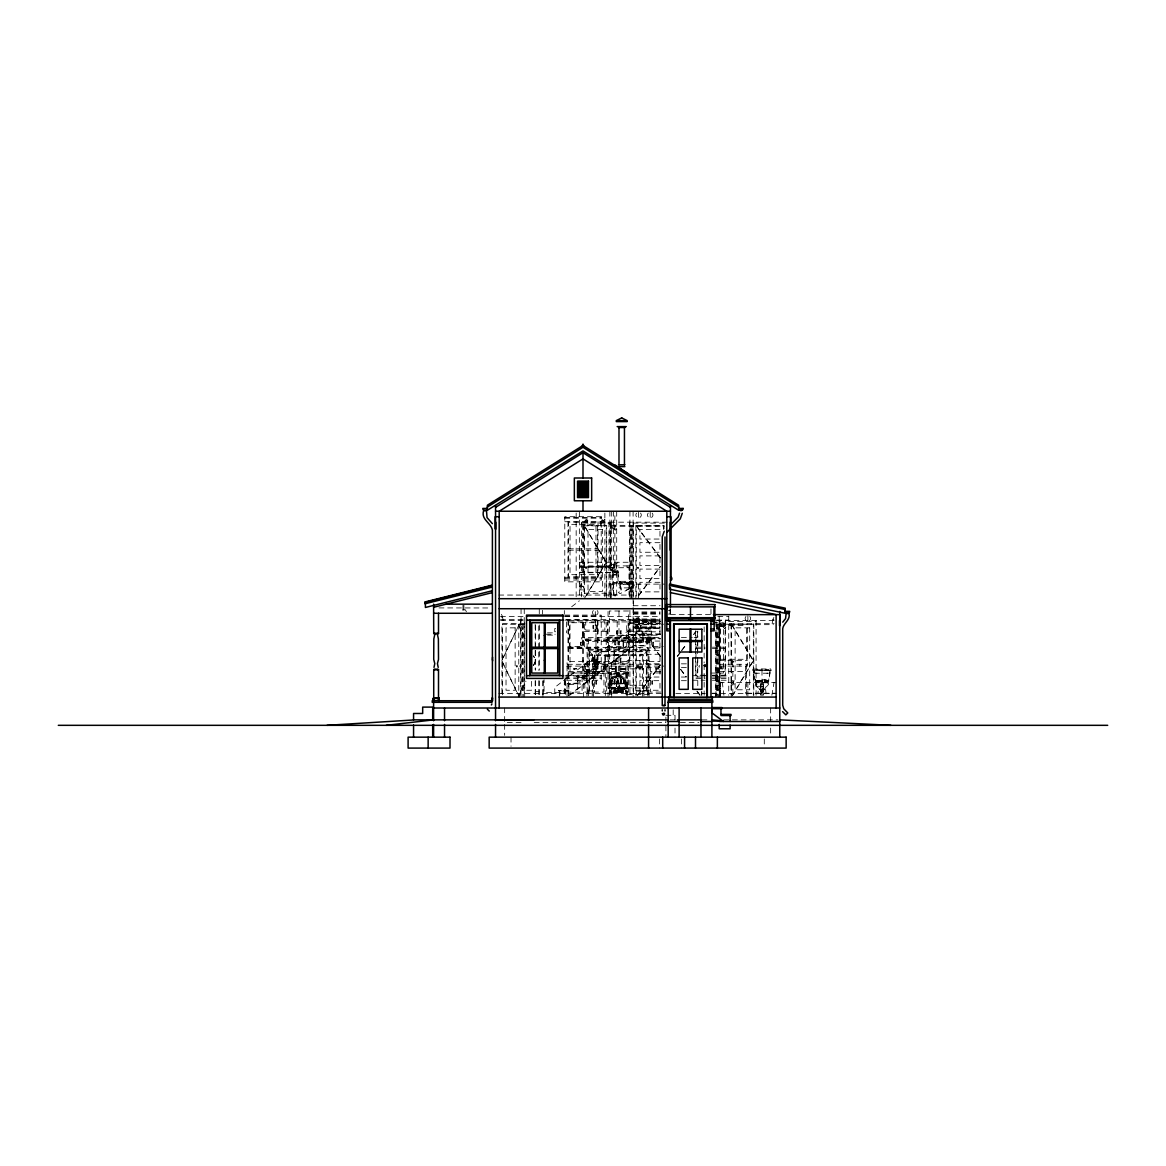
<?xml version="1.0" encoding="UTF-8"?>
<svg xmlns="http://www.w3.org/2000/svg" width="1166" height="1166" viewBox="0 0 1166 1166"><rect width="100%" height="100%" fill="white"/><g stroke="black" fill="none" stroke-linecap="round" stroke-linejoin="round"><path stroke-width="0.75" stroke-dasharray="5 3.75" d="M584.647 666.107L584.647 664.285M604.134 664.285L604.134 673.394L584.647 673.394M617.601 571.865L612.966 571.194C608.054 586.265 622.221 587.97 617.805 571.865M619.102 581.951L620.531 581.324L619.219 581.572M760.451 690.33L761.223 692.385M760.451 687.823L761.019 684.223M763.176 691.015L761.398 692.094L760.8 689.893L762.579 689.412L763.526 690.636L763.526 689.033M761.223 693.857L761.223 691.015M761.223 689.572L760.451 690.636M761.981 691.54L761.981 690.52M761.981 684.836L761.981 680.798M761.981 681.469L762.783 679.705M761.996 670.712L761.996 668.978M762.753 689.412L762.753 688.334M763.176 690.447L760.8 690.724M763.526 691.088L762.753 692.385L764.226 689.135L763.526 690.068M763.526 685.346L762.958 684.223M767.898 680.623L765.77 679.705L756.078 680.623M769.779 670.246L754.387 669.575M770.391 670.712L753.6 670.246L754.038 678.073L756.064 681.265M610.503 690.636L611.086 689.645M584.938 639.012L586.76 641.358L649.389 641.358L651.211 639.012M631.17 597.444L631.404 589.107L634.217 585.419L633.794 583.262L612.806 583.262L612.806 584.137M626.725 694.732L626.929 688.552L626.754 694.732A2.828 2.828 0 0 0 626.754 695.227M600.446 525.822L601.058 522.12L603.624 522.12L604.221 525.822M772.154 623.664L772.767 619.962L774.093 619.962M610.226 694.426L610.503 690.578M770.056 670.246L768.583 680.725L755.524 680.871L755.787 685.331L758.512 688.523L757.856 693.814M594.048 660.393L594.383 654.855L594.733 660.393M763.293 682.518L762.753 695.636M586.104 519.905L584.895 522.222M637.569 617.747L635.82 623.664L660.539 623.752M581.732 583.947L581.411 585.521C577.972 586.746 585.798 586.746 582.344 585.521L582.125 583.641M618.869 674.021L618.65 675.114L617.28 675.114L617.047 674.021L619.19 674.196M763.176 690.928L766.558 686.264L767.549 682.766L756.428 682.766L757.419 686.264L760.8 690.928M622.25 689.616L622.484 691.904L622.848 689.529M609.308 680.215L609.25 687.634L627.016 687.634L627.366 686.876M519.278 624.204L501.657 660.641L519.278 697.079M518.185 696.889L525.808 681.133M533.43 665.378L535.719 660.641L533.605 655.89M518.287 697.079L525.939 681.236M533.605 665.392L535.908 660.641L533.43 655.919M632.074 529.466L632.074 539.042M630.937 539.042L630.937 529.466M632.074 542.686L632.074 552.247M630.937 552.247L630.937 542.686M632.074 555.89L632.074 565.452M630.937 565.452L630.937 555.89M632.074 569.095L632.074 578.657M630.937 578.657L630.937 569.095M632.074 582.3L632.074 591.876M630.937 591.876L630.937 582.3M718.154 627.847L718.154 637.423M717.017 637.423L717.017 627.847M718.154 641.067L718.154 650.628M717.017 650.628L717.017 641.067M718.154 654.272L718.154 663.833M717.017 663.833L717.017 654.272M718.154 667.477L718.154 677.038M717.017 677.038L717.017 667.477M718.154 680.682L718.154 690.257M717.017 690.257L717.017 680.682M771.863 695.271L774.049 682.533M618.301 572.331C619.918 569.78 611.203 568.454 612.5 572.331M732.161 664.285L732.846 661.049L733.531 664.285M733.531 661.384L732.161 661.384M763.526 685.885L762.753 686.818M618.694 676.295L617.907 676.251A8.672 8.672 0 0 0 612.471 678.364L611.669 687.357M584.37 598.479L606.101 562.26L584.37 526.041M586.309 595.68L606.233 562.478M731.476 696.86L753.207 660.641L731.476 624.422M732.525 695.577L753.338 660.86M612.325 688.946L611.552 689.31M617.003 574.036C615.531 571.267 615.998 575.421 617.062 573.264M629.975 583.087L633.4 582.417M612.048 678.86L611.931 677.723A9.547 9.547 0 0 1 617.965 675.405A9.561 9.561 0 0 1 624.014 677.694L624.189 677.898A3.163 3.163 0 0 1 625.107 680.128L625.122 687.357L610.795 687.357L610.795 680.128A3.163 3.163 0 0 1 611.713 677.869L612.339 678.495A2.303 2.303 0 0 0 611.684 680.142L611.684 683.815L625.122 683.815M638.458 595.607L660.218 566.618M638.618 595.782L660.481 566.632M637.379 695.432L660.218 664.999M637.525 695.621L660.481 665.014M677.227 656.269L680.507 651.896M681.6 650.439L685.972 644.609M693.624 634.406L695.81 631.491M677.49 656.298L680.755 651.954M681.848 650.497L686.191 644.696M693.814 634.552L695.985 631.651M608.054 673.059L609.148 671.689M583.452 664.226L604.906 663.877L605.227 669.692A1.72 1.676 -90 0 1 603.449 671.499M614.876 680.915L613.972 680.915L613.972 684.107L614.876 684.107L614.701 679.661A3.411 3.411 0 0 0 612.835 678.714L611.917 677.723L613.097 678.51A3.658 3.658 0 0 1 614.876 679.501L614.89 679.326A3.775 3.775 0 0 1 615.561 677.854L615.575 677.548A3.104 3.104 0 0 0 614.497 677.461L617.106 676.674L615.138 677.067A8.439 8.439 0 0 1 617.251 676.557L617.499 676.542M763.176 690.33L760.8 690.33M608.914 671.689L607.705 673.059L628.401 673.059L627.235 671.689M631.039 587.883L633.24 584.385L620.05 584.385L621.755 590.142L618.432 592.43L620.064 593.713L631.039 587.883L619.015 587.883M632.992 583.262L632.803 584.385M617.237 676.295L618.009 676.251A8.672 8.672 0 0 1 623.446 678.364L623.999 677.708L623.081 678.714A3.411 3.411 0 0 0 621.216 679.661L621.259 684.107L620.356 684.107L620.356 680.915L621.259 680.915M633.692 583.087L619.321 582.417M767.286 681.644L767.082 682.766M642.553 696.394L642.67 655.642L649.039 649.258L587.096 649.258L593.479 655.642L593.596 696.394M746.517 659.737L746.517 625.122M720.092 659.737L720.092 625.122M768.088 681.644L767.898 680.798M724.596 628.561L725.646 627.556M649.039 640.265L650.366 639.012M593.028 660.058L592.241 660.772L593.99 662.346L594.791 661.632L592.43 659.839L592.328 660.685M613.68 586.454C610.314 590.171 615.998 592.372 615.386 596.059M613.287 678.189L614.424 677.329M571.661 606.743L579.356 600.811M629.917 629.421L554.768 687.401L554.768 697.079M568.425 695.708L633.604 645.425L646.285 645.425L646.285 638.385L660.277 638.385M569.722 695.271L633.765 645.877L647.203 645.877L647.203 638.851M622.848 677.898L622.819 678.51A3.658 3.658 0 0 0 621.055 679.501L621.026 679.326A3.775 3.775 0 0 0 620.356 677.854L620.341 677.548A3.119 3.119 0 0 1 621.405 677.49L618.811 676.674L620.778 677.067A8.439 8.439 0 0 0 618.665 676.557L618.417 676.542M602.385 671.631L604.644 663.833M600.927 522.222L602.093 519.584M620.837 683.422L620.837 679.749A3.556 3.556 0 0 0 620.166 677.985L618.782 678.495A3.119 3.119 0 0 0 618.082 679.763L618.082 683.422M626.958 673.059L626.958 687.634L627.789 688.538L608.492 688.538L609.308 687.634L609.308 673.059M626.157 590.142L630.893 587.883M602.37 671.645L586.396 671.645M622.994 678.481L621.42 677.475M753.688 671.66L754.941 672.418L753.688 671.543M699.6 665.538L698.798 666.34L699.6 667.141M438.955 607.909L490.216 607.967M643.574 690.928L643.574 654.724L589.836 654.738L590.739 655.642L642.67 655.642M767.243 680.798L765.246 681.469M767.986 681.469L768.554 684.34L765.464 688.523L766.12 693.814M564.781 517.631L601.219 517.631M564.781 518.2L601.219 518.2M604.862 519.424L604.702 522.528M604.833 519.57L602.516 521.1L604.862 522.528M564.781 521.727L601.219 521.727M588.13 525.822L587.591 522.091L584.953 522.12L584.355 525.822L606.233 525.822L606.233 596.875M609.876 522.179L667.258 522.179M581.63 523.097L608.958 523.097M610.328 523.097L610.328 561.356M633.094 523.097L666.354 523.097M610.78 524.919L610.78 526.74M611.246 525.37L664.066 525.37L664.066 528.941M629.917 525.822L633.094 525.822M611.246 526.289L664.081 526.289M611.013 527.426L614.701 528.213M611.013 527.877L614.38 528.533M610.78 528.49L611.013 526.813M582.548 537.103L583.452 537.103M568.425 548.822L597.575 548.822M568.425 550.192L597.575 550.192M582.548 561.925L583.452 561.925M579.356 562.26L628.999 562.26L628.999 595.054M611.698 564.548L614.876 564.548M579.356 565.904L629.917 565.904M579.356 566.589L614.876 566.589M584.37 566.822L606.233 566.822M579.356 567.274L614.876 567.274M609.876 567.725L629.917 567.725M610.78 569.358L613.054 569.358L610.78 570.043M613.957 571.194L615.4 571.194M612.5 571.865L618.009 571.865L617.936 582.781L612.675 582.577L612.675 571.865M579.356 572.287L618.242 572.331M579.356 572.739L614.876 572.739L614.876 513.025M613.986 574.838L615.473 574.838M617.339 574.838L612.922 574.838M564.781 577.301L601.219 577.301M564.781 578.657L601.219 578.657M564.781 580.027L601.219 580.027M620.676 581.324L631.17 581.324L633.604 582.242L619.321 582.242M624.451 583.087L627.41 583.087M609.876 584.122L664.562 584.122M579.385 586.44L581.703 584.909L579.356 583.466L579.356 586.585M584.37 593.232L606.233 593.232M498.742 595.054L633.561 595.054M633.109 605.722L660.073 605.722M668.395 610.488L669.998 610.488M633.109 611.946L660.073 611.961M633.109 612.762L660.073 612.762M633.109 613.433L660.073 613.433M633.109 614.118L660.073 614.118M668.395 614.059L669.998 614.059M501.438 614.322L502.677 616.829L501.657 616.96M670.45 614.642L714.248 614.642M564.781 615.094L601.219 615.094L601.219 680.23L564.781 680.23M564.781 616.012L601.219 616.012M500.505 616.464L525.181 616.464M564.781 616.581L660.029 616.464M717.819 616.581L728.75 616.581M501.22 616.858L502.546 616.858L503.158 620.56M773.874 617.426L772.635 619.933L773.656 620.064M633.109 618.986L660.073 618.986M500.505 619.656L525.181 619.656M565.976 619.656L660.029 619.656M633.109 619.787L660.073 619.787M564.781 620.108L601.219 620.108M636.359 620.064L639.07 620.064L637.86 617.747M716.726 620.108L728.75 620.108M633.109 620.472L660.073 620.472L565.233 620.56M500.564 620.56L524.7 620.56L524.7 697.079M716.536 620.56L774.778 620.56M633.109 621.143L660.073 621.143M633.561 621.478L660.889 621.478M719.189 621.478L719.641 697.079M728.75 621.478L756.078 621.478M659.854 621.93L651.313 621.93L651.313 646.532L663.279 646.532M633.109 622.44L660.073 622.44M629.917 622.746L633.561 622.746M712.776 622.731L723.518 622.731L723.518 647.203M720.092 623.3L720.092 625.122M629.917 623.548L660.073 623.548M524.991 623.752L501.934 623.752L501.934 697.079M719.641 623.752L719.218 697.079L719.189 614.642M720.544 623.752L774.107 623.664M524.248 624.204L502.386 624.204L502.386 697.079M636.286 695.3L636.286 624.204L663.614 624.204M715.997 624.204L753.338 624.204L753.338 695.3M633.109 624.787L660.073 624.787M720.544 624.67L773.379 624.67M597.575 625.34L596.657 625.34L596.657 628.532L597.575 628.532M593.246 625.574L593.246 628.314M597.342 625.574L597.342 628.314M636.971 625.574L637.423 628.314M641.067 625.574L640.615 628.314M720.559 625.574L746.065 625.574M720.326 625.807L724.013 626.594M720.326 626.259L723.692 626.914M633.109 626.812L660.073 626.812M720.092 626.871L720.326 625.195M633.109 627.497L660.073 627.497M633.109 628.183L660.073 628.183M636.315 628.372L659.635 628.372M555.672 628.532L554.754 628.532L554.754 631.724L555.672 631.724M616.931 631.039L616.931 633.779M621.026 631.039L621.026 633.779M584.37 631.491L606.233 631.491M628.095 631.491L649.958 631.491M633.109 631.826L660.073 631.826M547.466 632.861L555.439 632.861M660.335 633.838L627.629 634.523L660.466 634.523M546.111 634.231L555.22 634.231M547.554 635.135L554.535 635.135M643.457 635.208L660.466 635.208M582.548 635.485L583.452 635.485M622.178 635.397L636.315 635.397M608.054 636.957L629.917 636.957M681.381 637.423L692.312 637.423M694.134 637.423L697.778 637.423L697.778 631.039M633.109 638.851L660.568 638.851M586.032 640.149L650.103 640.149M586.032 640.513L650.103 640.513M643.457 640.863L622.178 640.863L643.457 641.548M615.109 641.97L615.109 644.711M619.204 641.97L619.204 644.711M623.533 642.233L643.457 642.233L643.457 634.523M580.945 642.422L580.945 645.162M628.095 642.422L649.958 642.422M653.368 642.422L653.368 645.162M568.425 647.203L597.575 647.203M695.956 647.203L705.066 647.203M712.353 647.203L725.106 647.203M567.973 647.888L584.37 647.888L584.37 620.56M659.796 647.888L649.958 647.888L649.958 620.56M568.425 648.573L597.575 648.573M623.533 648.573L613.068 647.888M695.956 648.573L705.066 648.573M712.353 648.573L725.106 648.573M588.014 650.176L648.136 650.176M614.424 654.913L603.959 655.598M605.314 656.283L614.424 656.283L614.424 648.573M616.931 658.367L616.931 661.107M720.559 659.286L746.065 659.286M582.548 660.306L583.452 660.306M649.039 660.641L627.177 660.641L627.177 697.079M719.189 660.641L747.421 660.641M627.177 661.559L567.055 661.559L567.055 664.285M649.039 661.559L659.971 661.559M594.849 661.953L605.314 661.953M594.849 662.623L605.314 662.623M596.205 663.308L605.314 663.308M593.479 663.512L595.301 663.716M681.381 663.833L686.847 663.833M659.971 664.285L566.151 664.285L566.151 666.107L663.804 666.107M719.189 664.285L747.421 664.285M719.189 666.107L747.421 666.107L747.421 624.204M642.466 666.981L635.178 666.981L635.178 667.885L642.466 667.885M681.381 667.477L686.847 667.477M720.092 667.739L722.366 667.739L720.092 668.424M609.876 668.614L615.342 668.614M596.205 668.978L585.74 669.663L596.205 669.663M629.917 668.847L646.314 668.847L646.314 685.244L629.917 685.244M765.406 669.575L766.907 669.575M767.607 669.575L768.598 669.575M587.096 670.333L596.205 670.333L596.205 662.623M568.425 671.572L582.082 671.572L582.082 666.107M584.822 671.572L603.944 671.572L603.944 666.107M660.656 671.572L650.409 671.572L650.409 666.107M720.092 671.572L745.599 671.572M595.753 672.199L593.028 671.864M754.825 672.447L754.358 672.01M568.425 672.942L582.082 672.942L582.082 692.079L568.425 692.079M584.822 672.942L603.944 672.942L603.944 692.079L584.822 692.079L584.822 666.107M660.656 672.942L650.409 672.942L650.409 692.079L660.656 692.079M710.983 673.059L723.518 673.059L723.518 648.573M754.504 673.219L769.502 673.219M756.268 673.219L757.04 673.219M766.951 673.219L767.724 673.219M769.021 673.219L770.056 673.219M627.25 673.802L609.031 673.802L609.031 673.059M609.935 674.196L617.412 674.021M618.84 674.196L626.958 674.196M568.425 675.216L597.575 675.216L597.575 620.56M705.066 675.216L695.956 675.216L695.956 631.068M712.353 675.216L725.106 675.216L725.106 620.56M564.781 675.682L601.219 675.682M692.312 675.682L706.115 675.682M712.353 675.682L728.75 675.682M587.096 676.003L576.631 676.688L587.096 676.688M564.781 677.038L601.219 677.038M681.381 677.038L686.847 677.038M695.956 677.038L705.066 677.038M712.353 677.038L728.75 677.038M577.986 677.373L587.096 677.373M564.781 678.408L601.219 678.408M695.956 678.408L705.066 678.408M712.353 678.408L728.75 678.408M764.065 679.705L765.013 679.705M610.022 680.113L610.532 680.113A3.425 3.425 0 0 1 611.523 677.679L611.727 677.49A9.838 9.838 0 0 1 617.965 675.114A9.838 9.838 0 0 1 624.189 677.49L624.378 677.665A3.425 3.425 0 0 1 625.384 680.113L625.384 687.634M627.016 680.215L627.366 681.046M692.312 680.23L705.066 680.23M712.353 680.23L728.75 680.23M681.381 680.682L686.847 680.682M755.641 680.623L768.336 680.623M592.343 681.148L592.343 683.874M596.438 681.148L596.438 683.874M614.205 681.148L614.657 683.874M616.931 681.148L617.382 683.874M621.026 681.148L620.574 683.874M652.464 681.148L652.464 683.874M731.49 681.148L731.49 683.874M755.524 681.265L768.758 681.163L770.391 670.246M755.437 681.644L768.54 681.644M609.031 681.848L609.031 686.089M627.366 681.848L627.366 686.089M757.608 681.644L759.416 681.644M766.12 681.644L766.922 681.644M719.189 682.504L776.119 682.504M577.986 683.028L567.521 683.713L577.986 683.713M611.669 684.18C618.417 679.938 617.412 690.782 611.669 686.993M625.122 684.18C617.557 679.982 618.009 690.126 624.247 686.993M568.877 684.398L577.986 684.398L577.986 676.688M757.419 686.264L766.558 686.264M608.9 687.867L649.039 687.969M608.492 688.086L627.789 688.086M609.483 695.213A2.828 2.828 0 0 0 609.526 694.717L609.308 688.479L625.355 688.319M568.877 690.053L558.412 690.738L568.877 690.738M593.596 690.928L586.979 690.928L586.979 696.394M642.553 690.928L649.156 690.928M588.014 691.161L587.096 691.161L587.096 639.012M642.466 691.161L635.178 691.161L635.178 690.257L659.971 690.257L659.971 680.682L639.93 680.682L639.93 690.257M535.631 691.613L538.823 691.613M712.207 693.216L715.997 693.216M746.517 693.216L776.571 693.216M498.742 693.435L663.614 693.435M675.843 693.435L705.372 693.435M711.814 693.435L776.119 693.435M627.177 694.353L649.039 694.353M665.903 715.297L675.012 715.297L675.012 720.763M670.086 719.859L676.572 719.859M701.917 719.859L710.079 719.859M723.649 719.859L777.955 719.859M521.056 722.585L504.659 722.585L504.659 708.01M534.174 722.585L665.903 722.585M680.361 722.585L698.915 722.585M756.078 680.798L754.387 678.073L753.95 670.246M756.734 680.798L758.104 681.148L758.177 682.518M766.368 681.644L765.785 682.518M757.055 681.644L757.856 681.644M612.15 584.122L613.112 584.793L614.249 595.972M721.462 682.504L722.424 683.174L723.897 695.271M584.137 663.833L586.381 671.631M624.655 689.266L623.868 688.96M619.612 582.417L621.172 583.087M624.626 689.266L625.544 689.951M762.753 689.718L763.176 691.351M761.223 686.818L760.451 685.885M603.74 522.222L602.487 519.905M587.591 522.091L586.498 519.584M642.072 634.639L642.714 635.208L627.92 634.639M595.739 660.058L596.54 660.772M623.416 678.335L623.591 678.495A2.303 2.303 0 0 1 624.247 680.142L624.247 687.357M585.769 639.012L587.096 640.265M756.69 681.644L756.88 682.766M760.451 690.068L759.751 689.135L761.223 691.263M636.286 526.026L660.218 557.916M680.755 669.342L686.191 676.586M697.079 691.088L700.329 695.432M636.286 624.408L660.218 656.298M636.432 525.822L660.481 557.887M680.507 669.386L685.972 676.674M696.904 691.249L700.183 695.621M636.432 624.204L660.597 656.443M620.239 583.262L620.385 584.385M621.07 590.142L619.175 584.137M466.4 611.786L465.394 609.803L461.488 610.212M731.621 624.204L753.338 660.422M606.233 562.041L584.501 525.822L584.37 596.875M638.997 619.962L639.609 623.664M518.287 624.204L524.409 636.884M525.05 638.589L518.185 624.204M519.366 696.889L501.832 660.641L519.366 624.204M760.684 682.518L761.223 695.636M626.958 687.634L627.133 688.538M625.705 690.345L626.025 694.426M613.505 584.137L613.68 586.585M720.092 683.422L720.559 697.079L720.092 682.504M610.78 585.04L611.246 598.697L610.78 584.122M609.322 688.538L609.526 694.717M770.653 708.01L770.653 720.763M770.653 728.05L770.653 735.338M764.284 738.982L764.284 746.269M763.526 685.04L763.526 695.125M761.996 670.246L761.981 695.825M760.8 689.893L760.8 691.38M760.451 685.04L760.451 695.125M756.078 620.56L756.078 695.286M753.804 623.752L753.804 695.3M747.887 615.692L747.887 621.157M747.872 682.504L747.872 697.079M746.517 664.285L746.517 695.257M745.599 666.107L745.599 693.435M739.9 664.285L739.9 666.107M732.846 671.572L732.846 693.435M731.476 624.204L731.476 695.3M731.024 623.752L731.024 695.3M728.75 616.012L728.75 695.286M725.791 664.285L725.791 666.107M725.558 620.108L725.558 675.682M720.092 620.56L720.092 697.079M719.874 660.641L719.874 664.285M718.154 624.204L718.154 697.079M717.017 624.204L717.017 695.257M716.959 624.204L716.959 697.079M715.997 621.478L715.997 697.079M715.545 632.278L715.545 697.079M710.969 608.9L710.969 615.648M704.162 626.871L704.147 662.886M704.147 664.678L704.162 695.286M701.874 691.715L701.874 695.3M701.422 691.613L701.422 695.257M697.778 641.067L697.778 650.628M697.778 657.464L697.778 663.833M697.778 667.477L697.778 677.038M697.778 680.682L697.778 687.065M697.545 631.476L697.545 638.458M697.545 640.207L697.545 647.203M697.545 648.573L697.545 659.067M697.545 660.816L697.545 673.059M695.504 630.864L695.504 675.682M681.381 738.982L681.381 748.091M675.012 728.05L675.012 737.16M673.19 709.832L673.19 715.297M670.45 608.725L670.45 615.94M669.998 608.9L669.998 615.648M665.903 717.119L665.903 737.16M663.614 529.466L663.614 525.822L636.286 525.822L636.286 598.697M659.519 738.982L659.519 748.091M658.601 669.065L655.875 669.065M650.205 512.297L650.205 517.762M649.039 639.012L649.039 697.079M648.136 640.6L648.136 633.313L635.383 633.313L635.383 640.6M648.136 694.688L648.136 647.436L588.014 647.436L588.014 694.688M647.786 690.928L647.786 696.394M647.684 639.012L647.684 649.258M646.999 690.928L646.999 651.298L589.136 651.298L589.136 690.928M646.547 690.928L646.547 651.75L589.588 651.75L589.588 690.928M643.923 690.928L643.923 696.394M642.83 634.523L642.83 640.863M639.026 620.56L639.026 631.491M638.574 512.297L638.574 517.762M638.574 584.122L638.574 598.697M635.834 525.37L635.834 598.697M635.834 623.752L635.834 695.3M633.561 522.179L633.561 697.079M633.327 638.851L633.327 646.212M633.094 511.247L633.109 697.079M632.074 525.822L632.132 598.697M630.937 525.822L630.937 598.697M629.917 511.247L629.888 598.697M629.917 610.372L629.917 697.079M629.465 522.179L629.465 598.697M629.115 582.534L629.115 585.726M628.678 634.523L628.678 640.863M628.547 666.107L628.547 671.572L606.684 671.572L606.684 666.107M628.095 620.56L628.095 647.888L606.233 647.888L606.233 620.56M627.016 565.904L627.016 567.725M626.331 673.059L626.331 687.634M625.807 666.107L625.807 671.572M625.807 672.942L625.807 692.079M625.355 669.065L619.889 669.065M623.985 680.142L623.985 683.553L611.931 683.553L611.931 680.142M623.868 683.436L623.868 680.142A1.909 1.909 0 0 0 623.242 678.685M623.533 641.548L623.533 649.258M623.285 688.538L623.285 692.473L612.922 692.473L612.922 688.538M623.081 641.548L623.081 654.111M622.848 668.395L622.848 669.299M622.761 688.727L622.761 692.254L622.25 688.727M622.396 668.395L622.396 669.299M621.974 688.727L621.974 692.254L621.449 688.727M621.157 688.727L621.157 692.254L620.647 688.727M620.808 671.689L620.808 654.898L615.342 654.898L615.342 671.689M620.37 688.727L620.37 692.254L619.846 688.727M619.438 666.107L619.438 671.572M619.554 688.727L619.044 692.254L618.986 672.942M618.986 610.999L618.986 635.601M618.986 638.327L618.986 662.929M618.767 688.727L618.767 692.254L618.257 688.727M618.534 666.107L618.534 671.572M618.534 673.059L617.382 673.059M618.053 688.086L617.951 692.254L617.441 688.727M617.849 683.874L617.834 679.763A3.104 3.104 0 0 0 617.106 678.466L615.765 678A3.527 3.527 0 0 0 615.08 679.749L615.08 683.422M617.616 680.915L617.616 684.107M617.164 621.93L617.164 646.532M617.164 688.727L617.164 692.254L616.654 688.727M616.697 511.247L616.697 596.919M616.697 666.107L616.697 671.572M616.537 565.904L616.537 567.725M616.246 672.942L616.362 692.254L615.837 688.727M615.794 666.107L615.794 671.572M615.561 688.727L615.561 692.254L615.05 688.727M614.759 688.727L614.759 692.254L614.234 688.727M614.482 565.904L615.284 563.95L617.893 562.668L614.628 563.455L613.578 565.904M613.972 648.573L613.972 661.151M613.957 688.727L613.957 692.254L613.447 688.727M613.52 511.247L613.52 596.919M612.835 668.395L612.835 669.299M612.383 668.395L612.383 669.299M612.15 567.274L612.15 572.287M611.698 511.247L611.698 565.904M611.698 693.435L611.698 697.079M611.232 562.26L611.232 565.904M611.246 663.25L611.246 697.079M610.78 522.179L610.78 596.919M610.561 562.26L610.561 565.904M610.532 680.113L610.532 687.634M610.328 522.179L610.328 562.26M610.328 595.054L610.328 598.697M609.935 673.059L609.935 687.634M609.876 511.247L609.876 598.697M609.424 666.107L609.424 671.572M609.424 672.942L609.424 692.079M608.958 596.905L608.958 522.179L568.425 522.179L568.425 576.835L597.575 576.835L597.575 522.179M608.054 611.45L608.054 664.285M608.054 665.713L608.054 697.079M607.136 664.285L607.136 666.107M606.684 598.697L606.684 525.37L583.904 525.37L583.904 596.919M605.314 655.598L605.314 697.079M604.862 513.04L604.862 596.919M604.862 655.598L604.862 668.176M598.027 521.727L598.027 577.301M598.027 620.108L598.027 675.682M595.986 548.822L595.986 524.35L570.014 524.35L570.014 548.822M595.986 550.192L595.986 574.678L570.014 574.678L570.014 550.192M595.986 647.203L595.986 622.731L570.014 622.731L570.014 647.203M595.986 648.573L595.986 673.059L570.014 673.059L570.014 648.573M595.753 662.623L595.753 675.201M595.301 611.582L595.301 615.225M595.301 620.56L595.301 631.491M594.995 663.716L594.995 660.393L593.785 660.393L593.785 663.716M594.383 654.855L594.383 672.199M594.383 672.942L594.383 692.079M592.561 654.724L592.561 690.928M592.226 690.928L592.226 696.394M588.466 639.012L588.466 649.258M588.349 690.928L588.349 696.394M586.644 669.663L586.644 682.227M583.452 524.35L583.452 548.822M583.452 550.192L583.452 574.678M583.452 622.731L583.452 647.203M583.452 648.573L583.452 697.079M582.548 524.35L582.548 548.822M582.548 550.192L582.548 574.678M582.548 622.731L582.548 647.203M582.548 648.573L582.548 673.059M581.63 522.179L581.63 596.905M579.808 562.26L579.808 565.904M579.356 511.247L579.356 596.919M577.534 676.688L577.534 689.252M576.616 669.065L573.891 669.065M576.164 513.04L576.164 596.919M568.877 683.713L568.877 691.423L558.631 690.738M568.425 620.56L568.425 696.277M567.973 521.727L567.973 577.301M567.973 620.108L567.973 675.682M567.055 666.107L567.055 697.079M566.603 621.93L566.603 632.861M565.466 680.682L565.466 695.286M565.014 679.778L565.014 692.531L544.056 692.531L544.056 679.778M564.329 610.518L564.329 614.132M564.329 680.026L564.329 697.079M559.767 690.738L559.767 695.665M559.316 691.423L559.316 697.079M543.604 680.682L543.604 695.286M542.919 693.435L542.919 697.079M542.467 610.27L542.467 614.19M542.467 680.857L542.467 695.286M539.275 608.725L539.275 614.19M539.275 624.947L539.275 670.071M539.275 680.857L539.275 695.286M538.823 625.909L538.823 670.392M538.823 680.682L538.823 697.079M535.631 625.544L535.631 648.792M535.631 650.541L535.631 670.261M535.631 680.9L535.631 695.3M535.179 624.204L535.179 669.75M535.179 680.682L535.179 695.257M531.536 681.338L531.536 690.257L522.426 690.257L522.426 627.847M524.248 608.725L524.248 695.3M523.213 624.204L523.272 696.86M522.077 624.204L522.018 696.86M521.056 608.725L521.056 695.3M520.604 620.56L520.604 697.079M518.783 624.204L518.783 695.3M511.029 737.16L511.029 746.269M504.659 724.407L504.659 735.338M463.908 605.227L463.908 609.803M462.975 605.227L462.975 609.803M749.811 616.493A2.74 2.74 0 0 1 749.811 620.356A2.74 2.74 0 0 1 745.949 620.356A2.74 2.74 0 0 1 745.949 616.493M650.759 639.901A2.04 1.443 -90 0 1 650.307 640.119M585.842 640.119A2.04 1.443 -90 0 1 585.39 639.901M612.063 680.142A1.909 1.909 0 0 1 612.675 678.685M597.225 610.561A2.74 2.74 0 0 1 597.225 614.438A2.74 2.74 0 0 1 593.363 614.438A2.74 2.74 0 0 1 593.363 610.561M585.376 671.514A1.793 1.749 90 0 1 583.525 669.648M652.144 513.098A2.74 2.74 0 0 1 652.144 516.961A2.74 2.74 0 0 1 648.267 516.961A2.74 2.74 0 0 1 648.267 513.098M640.498 513.098A2.74 2.74 0 0 1 640.498 516.961A2.74 2.74 0 0 1 636.636 516.961A2.74 2.74 0 0 1 636.636 513.098M584.691 520.852C587.649 526.362 588.48 515.868 584.691 520.852M636.155 618.694C639.114 624.204 639.945 613.71 636.155 618.694M580.085 587.402L579.998 589.879L583.772 589.879L583.16 586.163L580.595 586.163L580.085 587.402M616.289 685.579L616.566 686.395A1.982 1.982 0 0 0 619.35 686.395L619.394 685.054A1.895 1.895 0 0 0 616.523 685.054L616.289 685.579M617.951 675.405L617.907 676.251L617.965 675.405M753.017 669.153L752.842 670.712L771.251 670.567L770.624 668.89L753.017 669.153M516.261 665.946C516.436 669.095 519.089 664.503 516.261 665.946M519.905 665.946C520.08 669.095 522.732 664.503 519.905 665.946M585.492 567.565C585.667 570.713 588.32 566.122 585.492 567.565M637.423 567.565C637.583 570.713 640.236 566.122 637.423 567.565M637.423 665.946C637.583 669.095 640.236 664.503 637.423 665.946M732.612 665.946C732.787 669.095 735.44 664.503 732.612 665.946M618.155 678.976L617.761 678.976A3.367 3.367 0 0 0 616.377 677.621L616.26 677.431A3.527 3.527 0 0 1 617.601 676.732L618.315 676.703A3.556 3.556 0 0 1 619.656 677.431L619.54 677.621A3.367 3.367 0 0 0 618.155 678.976M585.419 519.832L585.419 522.12L587.066 522.12L587.591 520.546L585.419 519.832M636.884 617.674L636.884 619.962L638.545 619.962L639.055 618.388L636.884 617.674M614.905 528.023L614.176 528.737L615.182 530.297L616.435 529.072L614.905 528.023M724.217 626.404L723.488 627.119L724.494 628.678L725.748 627.454L724.217 626.404M592.663 659.096L591.585 660.758L592.663 659.096M596.103 659.096L597.196 660.758L596.103 659.096M595.957 660.014L593.99 661.632L594.791 662.346L596.584 660.568L595.957 660.014M612.66 568.308L611.567 570.174L612.66 570.874L613.753 570.174L612.66 568.308M721.973 666.69L720.88 667.404L721.973 669.255L723.066 668.555L721.973 666.69M601.219 516.713L564.781 516.713L564.781 581.849L601.219 581.849L601.219 516.713M602.589 529.466L588.014 529.466L588.014 591.41L602.589 591.41L602.589 529.466M659.971 529.466L639.93 529.466L639.93 539.042L659.971 539.042L659.971 529.466M659.971 542.686L639.93 542.686L639.93 552.247L659.971 552.247L659.971 542.686M659.971 555.89L639.93 555.89L639.93 565.452L659.971 565.452L659.971 555.89M659.971 569.095L639.93 569.095L639.93 578.657L659.971 578.657L659.971 569.095M659.971 582.3L639.93 582.3L639.93 591.876L659.971 591.876L659.971 582.3M628.547 610.999L609.424 610.999L609.424 635.601L628.547 635.601L628.547 610.999M583 621.93L569.329 621.93L569.329 646.532L583 646.532L583 621.93M604.862 621.93L585.726 621.93L585.726 630.136L604.862 630.136L604.862 621.93M626.725 621.93L607.588 621.93L607.588 646.532L626.725 646.532L626.725 621.93M648.587 621.93L629.451 621.93L629.451 630.136L648.587 630.136L648.587 621.93M593.931 625.34L593.013 625.34L593.013 628.532L593.931 628.532L593.931 625.34M637.656 625.34L636.738 625.34L636.738 628.532L637.656 628.532L637.656 625.34M641.3 625.34L640.382 625.34L640.382 628.532L641.3 628.532L641.3 625.34M515.139 627.847L506.029 627.847L506.029 690.257L515.139 690.257L515.139 627.847M659.971 627.847L639.93 627.847L639.93 637.423L659.971 637.423L659.971 627.847M749.694 627.847L735.119 627.847L735.119 689.791L749.694 689.791L749.694 627.847M617.616 630.806L616.712 630.806L616.712 633.998L617.616 633.998L617.616 630.806M621.259 630.806L620.356 630.806L620.356 633.998L621.259 633.998L621.259 630.806M629.465 637.423L608.506 637.423L608.506 663.833L629.465 663.833L629.407 637.423M654.505 637.642L581.63 637.642L581.63 639.012L654.505 639.012L654.505 637.642M628.547 638.327L609.424 638.327L609.424 662.929L628.547 662.929L628.547 638.327M659.971 641.067L639.93 641.067L639.93 650.628L659.971 650.628L659.971 641.067M615.794 641.737L614.876 641.737L614.876 644.929L615.794 644.929L615.794 641.737M619.438 641.737L618.519 641.737L618.519 644.929L619.438 644.929L619.438 641.737M581.63 642.204L580.726 642.204L580.726 645.381L581.63 645.381L581.63 642.204M653.601 642.204L652.683 642.204L652.683 645.381L653.601 645.381L653.601 642.204M659.971 654.272L639.93 654.272L639.93 663.833L659.971 663.833L659.971 654.272M617.616 658.134L616.712 658.134L616.712 661.326L617.616 661.326L617.616 658.134M621.259 658.134L620.356 658.134L620.356 661.326L621.259 661.326L621.259 658.134M659.971 667.477L639.93 667.477L639.93 677.038L659.971 677.038L659.971 667.477M576.849 668.395L573.657 668.395L573.657 669.299L576.849 669.299L576.849 668.395M615.561 668.395L609.643 668.395L609.643 669.299L615.561 669.299L615.561 668.395M625.588 668.395L619.671 668.395L619.671 669.299L625.588 669.299L625.588 668.395M658.834 668.395L655.642 668.395L655.642 669.299L658.834 669.299L658.834 668.395M628.547 672.942L606.684 672.942L606.684 692.079L628.547 692.079L628.547 672.942M580.726 680.915L579.808 680.915L579.808 684.107L580.726 684.107L580.726 680.915M593.013 680.915L592.109 680.915L592.109 684.107L593.013 684.107L593.013 680.915M596.657 680.915L595.753 680.915L595.753 684.107L596.657 684.107L596.657 680.915M618.519 680.915L616.712 680.915L616.712 684.107L618.519 684.107L618.519 680.915M652.683 680.915L651.779 680.915L651.779 684.107L652.683 684.107L652.683 680.915M732.161 680.915L731.257 680.915L731.257 684.107L732.161 684.107L732.161 680.915M734.449 680.915L733.531 680.915L733.531 684.107L734.449 684.107L734.449 680.915M628.095 673.059L627.002 671.689L628.095 673.059M636.825 620.093A1.56 1.56 0 0 0 639.26 618.942A1.56 1.56 0 0 0 637.044 617.412A1.56 1.56 0 0 0 636.825 620.093M585.361 522.251A1.56 1.56 0 0 0 587.795 521.1A1.56 1.56 0 0 0 585.58 519.57A1.56 1.56 0 0 0 585.361 522.251"/><path stroke-width="1.5" d="M492.475 659.125L492.577 657.201M679.559 513.142L678.116 517.165L671.12 524.263M682.285 513.273L680.303 518.826L667.025 532.221M491.79 700.722L492.475 697.997L492.475 700.722L432.236 700.722L432.236 702.326L492.008 702.326M433.621 697.997L433.038 700.722L433.606 697.997L438.605 697.997L439.188 700.722L438.605 697.997L439.188 698.449L433.038 698.449L433.621 697.997L433.723 700.722L433.723 669.415M438.212 667.375L437.425 663.6L438.503 659.417L438.387 638.895L437.541 634.989M491.352 704.993L491.95 703.914M628.008 473.6L615.182 465.045M664.256 531.244L662.259 536.812L662.259 705.619L664.999 705.517L664.999 536.943M782.736 622.148L785.578 618.592L786.146 613.127L788.872 613.127C790.985 619.904 783.406 622.921 782.707 628.722L782.707 705.211L783.741 708.768L787.779 712.951L785.84 714.875L782.59 711.624M487.344 507.064L583 447.292L678.699 507.064M495.55 507.385L583 452.729L670.45 507.385M492.023 585.186L424.963 601.947L424.963 603.769L492.037 587.11M424.963 602.414L492.037 585.653M492.096 590.798L425.401 607.471L425.401 602.312M433.606 607.297L491.965 592.707M437.017 633.663L438.503 633.313L433.723 633.313L435.195 633.663M435.195 669.415L433.723 669.75L438.503 669.75L437.017 669.415M664.809 705.532L662.944 705.459M386.238 725.325L433.606 719.859M327.034 725.325L415.387 719.859L668.264 719.859M616.246 421.596L627.177 421.596M617.164 426.61L626.273 426.61M618.534 427.528L624.903 427.528M618.534 464.811L624.903 464.811M618.534 466.633L624.903 466.633M578.015 482.564L587.985 482.564M578.015 483.919L587.985 483.919M578.015 485.289L587.985 485.289M578.015 486.659L587.985 486.659M578.015 488.029L587.985 488.029M578.015 489.385L587.985 489.385M578.015 490.755L587.985 490.755M578.015 492.125L587.985 492.125M578.015 493.495L587.985 493.495M578.015 494.85L587.985 494.85M578.015 496.22L587.985 496.22M679.559 510.212L682.285 510.212M495.55 511.247L670.45 511.247M499.194 516.713L495.098 516.713L495.098 528.898M666.806 516.713L670.902 516.713L670.902 577.301M670.45 577.301C672.403 576.281 672.403 581.047 670.45 580.027M499.194 598.697L666.806 598.697M446.126 604.163L492.023 604.163M666.121 606.859L714.86 606.859M499.194 608.725L666.806 608.725M785.228 609.978L785.286 611.348A2.215 2.215 0 0 0 787.502 613.564A2.215 2.215 0 0 0 789.732 611.348L785.286 611.348M433.606 613.272L492.008 613.272M713.432 614.642L779.763 614.642M779.763 615.094L780.214 625.486M526.522 616.012L562.959 616.012M666.121 617.688L714.86 617.688M666.121 618.301L714.86 618.301M688.654 619.86L692.444 619.86M526.522 620.108L562.959 620.108M666.806 620.239L714.175 620.239M666.806 620.443L669.998 620.443M710.969 620.443L714.16 620.443M666.806 621.332L669.998 621.332M710.969 621.332L714.16 621.332M666.806 624.204L669.998 624.204M710.969 624.204L714.16 624.204M666.806 628.97L669.998 628.97M710.969 628.97L714.16 628.97M669.998 630.864L666.806 630.864L666.806 619.015M710.969 630.864L714.16 630.864L714.16 619.015M434.408 633.779L437.818 633.779M544.289 635.485L545.192 635.485M679.108 640.6L701.874 640.6M679.108 641.519L701.874 641.519M530.166 648.573L559.316 648.573M544.289 660.306L545.192 660.306M434.539 669.284L437.687 669.284M526.522 675.682L562.959 675.682M499.194 697.079L776.119 697.079M668.628 697.764L712.353 697.764M668.176 702.326L712.805 702.326L712.805 700.722L668.176 700.722L668.176 737.16M711.901 707.558L721.914 707.558L721.914 708.695L711.858 708.695L711.901 712.849L723.416 721.492M433.606 708.01L711.901 708.01M712.353 708.01L779.763 708.01M721.011 714.394L731.024 714.394L731.024 715.53L720.967 715.53L720.967 708.695M677.359 719.859L700.985 719.859M668.176 721.492L679.108 721.492M700.97 721.492L711.901 721.492M719.189 721.492L779.763 721.492M58.3 725.325L1107.7 725.325M495.55 719.859L533.78 720.078M712.164 721.113L723.08 721.171M779.763 719.859L890.897 725.325M711.901 719.859L723.43 720.894M669.546 585.419L785.228 609.526M670.45 592.62L776.119 614.628L776.119 708.01M439.188 698.449L438.605 697.997L438.503 700.722L438.503 669.415M492.373 523.651L487.038 517.617L486.47 510.358L483.744 510.358C480.436 519.482 491.148 522.776 492.402 530.239L492.402 701.436M487.33 709.176L489.268 711.1M434 667.375L434.787 663.6L433.723 659.417L433.825 638.895L434.685 634.989M492.475 659.417L492.679 660.801M730.076 715.53L730.12 721.492M779.763 611.45L779.763 737.16M779.529 620.56L779.529 625.821M730.12 725.135L730.12 728.779L719.189 728.779L719.189 724.407M717.367 737.16L717.367 748.091M713.942 606.859L713.942 617.688M712.353 697.079L712.353 699.819L668.628 699.819L668.628 697.079M711.901 702.326L711.901 737.16M710.969 619.015L710.983 697.079M707.339 697.079L707.339 623.752L673.642 623.752L673.642 697.079M706.888 697.764L706.888 624.204L674.094 624.204L674.094 697.764M700.97 708.01L700.97 737.16M695.504 737.16L695.504 748.091M690.942 629.217L690.942 651.998M690.491 606.859L690.491 620.545M690.039 629.217L690.039 651.998M684.573 737.16L684.573 748.091M679.108 708.01L679.108 737.16M670.45 505.563L670.45 585.39M670.45 587.766L670.45 607.049M670.45 620.02L670.45 697.079M670.217 522.179L670.217 550.192M669.998 619.015L669.998 697.079M667.039 606.859L667.039 617.688M666.806 607.049L666.806 511.247L583 458.879L499.194 511.247L499.194 708.01M664.999 709.803L664.999 710.954M662.711 737.16L662.711 748.091M662.259 709.803L662.259 710.954M648.587 708.01L648.587 720.763M648.587 724.407L648.587 748.091M624.451 427.528L624.451 464.811M618.986 427.528L618.986 464.811M583.714 445.908L583 444.1L582.286 445.908M583 452.729L583 478.002M583 500.782L583 511.306M559.767 620.108L559.767 675.682M557.727 648.573L557.727 673.059L531.754 673.059L531.754 648.573M545.192 622.731L545.192 647.203M545.192 648.573L545.192 673.059M544.289 622.731L544.289 647.203M544.289 648.573L544.289 673.059M529.714 620.108L529.714 675.682M495.783 522.179L495.783 529.189M495.55 505.563L495.55 720.763M495.55 724.407L495.55 737.16M444.538 708.01L444.538 720.763M444.538 724.407L444.538 737.16M438.503 613.272L438.503 633.663M433.606 604.163L433.723 633.663M433.606 702.326L433.606 720.763M433.606 724.407L433.606 737.16M432.688 719.48L432.688 707.106L422.675 707.106L422.675 713.475L413.566 713.475L413.566 719.859M432.688 724.786L432.688 737.16M428.141 737.16L428.141 748.091M413.566 725.048L413.566 737.16M704.191 665.422C705.299 668.905 706.888 662.958 704.191 665.422M662.448 713.679C663.046 717.688 667.025 711.726 662.448 713.679M492.373 697.997L491.79 698.9L492.475 697.997M583 445.47L487.359 505.242L487.359 510.256L583 450.907L678.641 510.256L678.641 505.242L583 445.47M621.711 417.909L616.246 420.635L627.177 420.635L621.711 417.909M591.658 478.002L574.342 478.002L574.342 500.782L591.658 500.782L591.658 478.002M588.466 481.194L577.534 481.194L577.534 497.59L588.466 497.59L588.466 481.194M588.014 481.645L577.986 481.645L577.986 497.139L588.014 497.139L588.014 481.645M487.301 508.434L482.797 508.434A2.215 2.215 0 0 0 485.071 510.65A2.215 2.215 0 0 0 487.301 508.434M683.203 508.434L678.699 508.434A2.215 2.215 0 0 0 680.929 510.65A2.215 2.215 0 0 0 683.145 508.434M670.45 584.239L669.546 584.239L669.546 589.18L785.228 613.272L785.228 608.156L670.45 584.239M714.86 604.586L666.121 604.586L666.121 620.545L714.86 620.545L714.86 604.586M562.959 615.094L526.522 615.094L526.522 678.408L562.959 678.408L562.959 615.094M559.316 620.56L530.166 620.56L530.166 675.216L559.316 675.216L559.316 620.56M557.727 622.731L531.754 622.731L531.754 647.203L557.727 647.203L557.727 622.731M701.874 629.217L679.108 629.217L679.108 651.998L701.874 651.998L701.874 629.217M688.217 657.915L679.108 657.915L679.108 689.339L688.217 689.339L688.217 657.915M701.874 657.915L692.764 657.915L692.764 689.339L701.874 689.339L701.874 657.915M450.003 737.16L408.1 737.16L408.1 748.091L450.003 748.091L450.003 737.16M786.146 737.16L489.166 737.16L489.166 748.091L786.146 748.091L786.146 737.16"/></g></svg>
